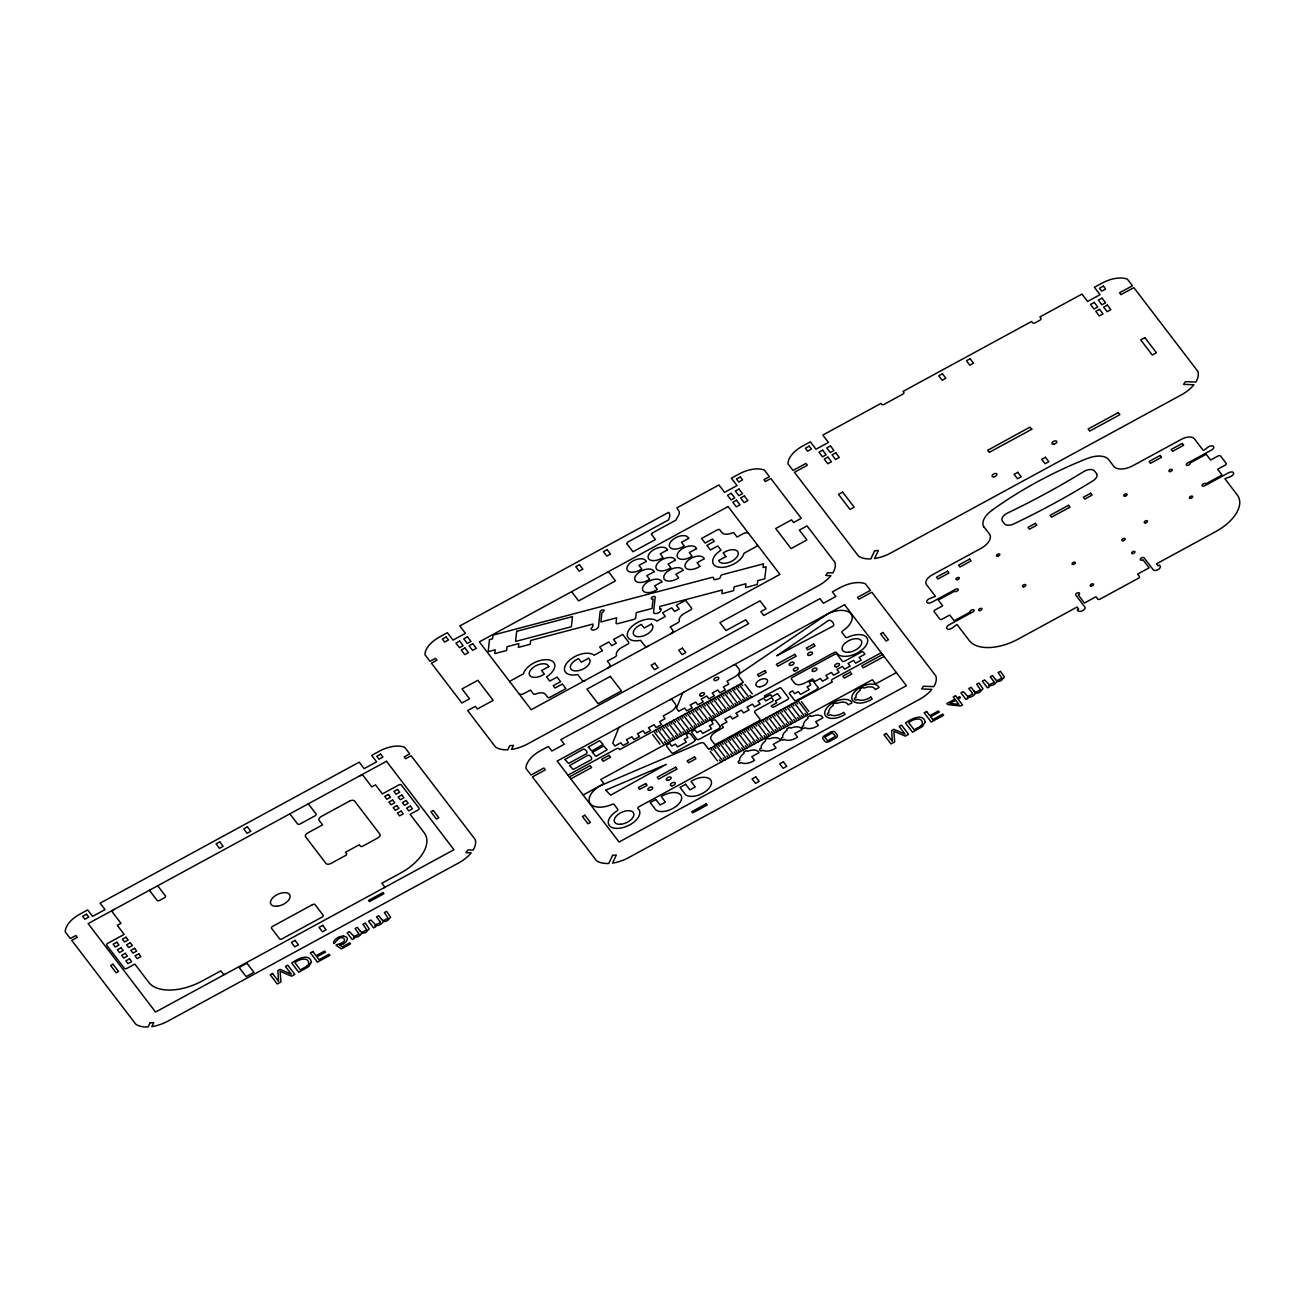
<?xml version="1.0" encoding="UTF-8"?>
<svg xmlns="http://www.w3.org/2000/svg" width="1305" height="1305" viewBox="0 0 1305 1305"><rect width="100%" height="100%" fill="white"/><g stroke="black" fill="none" stroke-linecap="round" stroke-linejoin="round"><path stroke-width="1.5" d="M605.797 790.129L666.268 764.371L610.658 795.153L605.863 790.275M308.779 963.384C308.6 956.435 298.323 959.208 294.963 962.813L300.346 969.86L304.212 967.755A13.866 7.504 -24.8 0 0 307.018 966.059M987.787 450.241L1029.808 427.208L1031.815 429.051M1031.798 429.28L989.369 452.297M358.696 934.331L354.079 936.452L349.414 931.64L347.146 932.879L352.252 939.551L354.275 938.458L353.557 937.512M380.13 922.684L375.612 924.805L370.832 919.992L368.565 921.216L373.687 927.904L375.693 926.795L374.992 925.865M972.502 694.178L967.837 696.397L963.172 691.585L960.904 692.808L966.01 699.496L968.033 698.387L967.315 697.457M993.921 682.531L989.369 684.75L984.59 679.921L982.339 681.145L987.445 687.833L989.467 686.724L988.75 685.794M384.045 887.743L384.632 886.829L381.892 883.224L400.146 873.306A44.484 24.094 -24.8 0 0 424.125 832.672L410.096 814.32L417.91 810.062A2.104 1.142 -24.8 0 0 419.052 808.138L401.304 784.909A2.104 1.142 -24.8 0 0 398.743 784.99L382.398 793.88L375.497 784.843L371.795 786.85L363.361 775.823A3.165 1.713 -24.8 0 0 359.544 775.937M668.6 512.359L459.8 625.96L465.445 633.333L452.998 640.102L447.37 632.729L439.54 636.987A24.24 13.132 -24.8 0 0 424.973 654.719L430.03 661.341L435.56 658.34L436.963 660.183L431.433 663.185L461.856 702.987L469.555 698.811L462.019 688.926L477.858 680.313L493.208 700.377L477.353 709.006L475.346 706.38L467.647 710.556L495.509 747.015A28.482 15.432 -24.8 0 0 507.824 749.788L509.717 745.726L513.452 745.367L511.544 749.413A28.482 15.432 -24.8 0 0 527.758 743.883L748.646 623.692L745.693 619.826L725.972 630.56L719.903 622.615L759.983 600.822L766.051 608.75L760.799 611.621L763.751 615.471L818.219 585.831A28.482 15.432 -24.8 0 0 830.894 575.668L825.739 575.456L827.664 572.732L832.818 572.944A28.482 15.432 -24.8 0 0 834.906 562.341L807.061 525.899L799.361 530.091L806.898 539.96L791.058 548.589L775.708 528.509L791.564 519.879L793.571 522.522L801.27 518.33L770.847 478.527L765.317 481.529L763.898 479.685L769.428 476.684L764.371 470.061A24.24 13.132 -24.8 0 0 739.217 473.943L731.387 478.201L737.015 485.574L724.585 492.344L718.941 484.971L676.887 507.857L678.975 511.103A20.374 11.044 -24.8 0 1 679.236 513.974L675.876 520.173L652.843 532.701M567.952 775.154L616.417 748.776A2.104 1.142 -24.8 0 1 618.978 748.695L619.679 749.625L743.393 682.303L738.924 676.463A4.209 2.284 -24.8 0 1 740.571 672.989L827.762 613.856A20.456 11.076 -24.8 0 1 850.599 613.464A20.456 11.076 -24.8 0 1 842.981 630.674A2.104 1.142 -24.8 0 0 842.019 632.501L845.624 637.215A2.104 1.142 -24.8 0 0 847.956 637.231A16.867 9.135 -24.8 0 1 867.205 638.324A16.867 9.135 -24.8 0 1 855.901 653.691A16.867 9.135 -24.8 0 1 836.652 652.614A2.104 1.142 -24.8 0 0 834.042 652.582L600.773 779.509L603.253 782.739A2.104 1.142 -24.8 0 1 602.111 784.664L583.123 794.99M569.339 776.948L590.154 765.611L591.638 767.552L570.807 778.889M881.218 652.728L832.753 679.106A2.104 1.142 -24.8 0 0 831.628 681.031L832.329 681.96L708.615 749.266L704.145 743.41A4.209 2.284 -24.8 0 0 699.708 743.263L599.892 785.871A20.456 11.076 -24.8 0 0 590.056 803.26A20.456 11.076 -24.8 0 0 611.784 804.516A2.104 1.142 -24.8 0 1 614.149 804.516L617.754 809.231A2.104 1.142 -24.8 0 1 616.808 811.041A16.867 9.135 -24.8 0 0 610.039 826.277A16.867 9.135 -24.8 0 0 631.31 823.944A16.867 9.135 -24.8 0 0 638.08 808.692A2.104 1.142 -24.8 0 1 639.124 806.669L872.392 679.758L874.856 682.988A2.104 1.142 -24.8 0 0 877.4 682.907L896.388 672.581M882.604 654.539L861.773 665.876L863.258 667.801L884.072 656.48M767.568 738.385L765.285 739.739L765.578 740.914A10.44 5.66 -24.8 0 0 761.207 748.32C757.683 748.63 760.668 752.691 762.626 750.163A10.44 5.66 -24.8 0 0 776.018 747.928L773.261 744.307L780.472 740.392A10.44 5.66 -24.8 0 0 769.265 738.907L768.156 738.19M746.069 750.75L743.72 752.186L744.078 753.279A10.44 5.66 -24.8 0 0 739.707 760.685C736.085 761.092 739.331 765.073 741.11 762.528A10.44 5.66 -24.8 0 0 754.518 760.293L751.762 756.672L758.955 752.757A10.44 5.66 -24.8 0 0 747.765 751.272L746.591 750.571M809.965 715.89L807.632 717.31L807.991 718.403A10.44 5.66 -24.8 0 0 803.603 725.808C800.063 726.167 803.081 730.18 805.022 727.668A10.44 5.66 -24.8 0 0 818.414 725.417L815.674 721.796L822.868 717.88A10.44 5.66 -24.8 0 0 811.677 716.396L810.568 715.678M862.328 687.572L860.044 688.926L860.354 690.084A10.44 5.66 -24.8 0 0 855.966 697.506C852.573 697.653 855.264 701.894 857.385 699.35A10.44 5.66 -24.8 0 0 870.778 697.098M789.101 727.603L786.768 729.022L787.111 730.115A10.44 5.66 -24.8 0 0 782.739 737.521C779.346 737.651 782.021 741.941 784.158 739.38A10.44 5.66 -24.8 0 0 797.551 737.129L794.794 733.508L802.004 729.593A10.44 5.66 -24.8 0 0 790.797 728.108L789.558 727.423M835.233 702.889L832.949 704.243L833.243 705.401A10.44 5.66 -24.8 0 0 828.871 712.824C825.413 713.085 828.381 717.244 830.29 714.667A10.44 5.66 -24.8 0 0 843.683 712.416L845.151 714.324A14.763 7.993 -24.8 0 1 825.853 716.184A14.763 7.993 -24.8 0 1 834.172 702.106A14.763 7.993 -24.8 0 1 851.969 702.808L848.136 704.879A10.44 5.66 -24.8 0 0 836.929 703.395L835.689 702.71M224.852 974.362L223.579 974.395L220.871 970.855L202.634 980.773A44.484 24.094 -24.8 0 1 148.868 982.453L134.823 964.085L127.009 968.343A2.104 1.142 -24.8 0 1 124.448 968.424L106.7 945.195A2.104 1.142 -24.8 0 1 107.842 943.27L124.187 934.38L117.271 925.343L120.974 923.32L112.54 912.293A3.165 1.713 -24.8 0 1 114.253 909.406M338.387 937.414L339.137 937.055A6.607 3.572 -24.8 0 1 343.378 936.077L343.704 936.109M334.064 943.417C336.413 941.704 339.006 935.75 343.77 938.148C347.13 942.65 338.321 943.776 335.94 945.146L341.355 948.914L350.507 943.923L349.675 942.846L342.334 946.843L339.447 944.902A7.014 3.801 -24.8 0 0 343.15 943.727M862.784 687.392L864.024 688.094A10.44 5.66 -24.8 0 1 875.231 689.578L879.064 687.49A14.763 7.993 -24.8 0 0 861.267 686.789A14.763 7.993 -24.8 0 0 852.948 700.867A14.763 7.993 -24.8 0 0 872.246 699.007L870.794 697.098M997.558 680.492L1001.865 678.111L998.162 672.532L1000.413 671.308L1004.41 677.05L1001.196 680.558A5.236 2.838 -24.8 0 1 998.048 681.487L996.498 681.455M976.14 692.139L980.447 689.774L976.727 684.195L978.978 682.972L982.991 688.697L979.761 692.221A5.236 2.838 -24.8 0 1 976.629 693.151L975.08 693.118M382.74 921.526L384.29 921.558A5.236 2.838 -24.8 0 0 387.438 920.629L390.652 917.252L386.639 911.379L384.404 912.603L388.107 918.182L383.8 920.547A5.187 2.806 -24.8 0 1 381.843 919.503M361.306 933.189L362.855 933.206A5.236 2.838 -24.8 0 0 366.004 932.276L369.217 928.769L365.221 923.043L362.969 924.266L366.689 929.78L362.382 932.21A5.187 2.806 -24.8 0 1 360.425 931.166M987.82 450.372L989.223 452.215M984.198 527.171L989.418 533.973A15.807 8.564 -24.8 0 1 980.887 548.426L932.145 574.934A10.538 5.709 -24.8 0 0 926.468 584.558L935.457 596.336L929.046 598.848A3.948 2.137 -24.8 0 0 926.909 602.453A3.948 2.137 -24.8 0 0 931.688 602.306L955.537 589.322A2.104 1.142 -24.8 0 1 958.098 589.256A2.104 1.142 -24.8 0 1 956.957 591.181A2.104 1.142 -24.8 0 1 954.412 591.247L938.279 600.023L942.699 605.797L935.326 609.81A2.104 1.142 -24.8 0 0 934.184 611.735L939.828 619.108A2.104 1.142 -24.8 0 0 942.373 619.043L949.746 615.03L954.167 620.788L970.284 612.029A2.104 1.142 -24.8 0 1 971.426 610.104A2.104 1.142 -24.8 0 1 973.97 610.022A2.104 1.142 -24.8 0 1 972.829 611.947L948.963 624.932A3.948 2.137 -24.8 0 0 946.843 628.537A3.948 2.137 -24.8 0 0 951.622 628.39L956.989 624.491L969.37 640.69A40.276 21.81 -24.8 0 0 1018.031 639.173L1077.065 607.037L1078.631 609.076L1077.245 609.827L1077.946 610.74A3.948 2.137 -24.8 0 0 1082.726 610.593A3.948 2.137 -24.8 0 0 1084.863 606.988L1075.728 595.031A2.104 1.142 -24.8 0 1 1076.853 593.106A2.104 1.142 -24.8 0 1 1079.414 593.025A2.104 1.142 -24.8 0 1 1078.273 594.95L1084.439 603.041L1095.955 596.76L1097.717 599.077A2.104 1.142 -24.8 0 0 1100.278 598.995L1138.237 578.327A2.104 1.142 -24.8 0 0 1139.379 576.402L1137.617 574.102L1149.134 567.838L1142.952 559.763A2.104 1.142 -24.8 0 1 1140.407 559.845A2.104 1.142 -24.8 0 1 1141.549 557.92A2.104 1.142 -24.8 0 1 1144.094 557.839L1153.229 569.779A3.948 2.137 -24.8 0 0 1158.008 569.633A3.948 2.137 -24.8 0 0 1160.145 566.027L1159.444 565.098L1158.057 565.848L1156.507 563.825L1215.542 531.706A40.276 21.81 -24.8 0 0 1237.254 494.921L1224.873 478.723L1231.3 476.211A3.948 2.137 -24.8 0 0 1233.437 472.589A3.948 2.137 -24.8 0 0 1228.658 472.753L1204.792 485.721A2.104 1.142 -24.8 0 1 1202.248 485.803A2.104 1.142 -24.8 0 1 1203.389 483.878A2.104 1.142 -24.8 0 1 1205.934 483.796L1222.051 475.036L1217.647 469.262L1225.02 465.249A2.104 1.142 -24.8 0 0 1226.162 463.324L1220.518 455.951A2.104 1.142 -24.8 0 0 1217.957 456.016L1210.6 460.029L1206.179 454.271L1190.062 463.03A2.104 1.142 -24.8 0 1 1188.92 464.955A2.104 1.142 -24.8 0 1 1186.376 465.037A2.104 1.142 -24.8 0 1 1187.517 463.112L1211.366 450.127A3.948 2.137 -24.8 0 0 1213.503 446.522A3.948 2.137 -24.8 0 0 1208.724 446.669L1203.357 450.568L1194.369 438.806A10.538 5.709 -24.8 0 0 1181.629 439.198L1132.887 465.706A15.807 8.564 -24.8 0 1 1113.785 466.309L1108.565 459.491A21.304 11.533 -24.8 0 0 1086.983 458.626A245.422 132.947 -24.8 0 0 992.094 510.157M995.487 679.497L992.518 675.615L990.267 676.838L993.578 681.177M974.068 691.144L971.099 687.262L968.832 688.502L972.16 692.841M699.855 566.337L697.098 562.732L704.292 558.817A10.44 5.66 -24.8 0 0 691.78 557.936A10.44 5.66 -24.8 0 0 685.794 568.05A10.44 5.66 -24.8 0 0 699.839 566.354M801.417 701.699L808.774 711.323M798.725 701.699L807.713 713.46M796.017 701.65L797.649 703.787M805.006 713.411L806.637 715.548M794.973 703.721L803.962 715.483M792.217 703.705L793.864 705.842M801.221 715.466L802.852 717.603M791.222 705.76L800.21 717.522M788.53 705.711L790.161 707.865M797.518 717.489L799.149 719.626M787.502 707.75L796.49 719.528M784.664 707.783L786.295 709.92M793.668 719.544L795.3 721.698M651.603 534.495L655.453 539.536L632.974 551.754L627.101 544.071M783.669 709.855L792.657 721.616M780.994 709.79L782.625 711.926M789.998 721.551L791.629 723.688M779.966 711.861L788.954 723.623M777.274 711.812L778.906 713.949M786.263 723.574L787.894 725.711M776.263 713.868L785.251 725.645M773.571 713.835L775.203 715.972M782.56 725.596L784.191 727.733M772.527 715.907L781.532 727.668M769.868 715.841L771.5 717.978M778.857 727.603L780.488 729.74M744.959 684.375L752.316 693.999M768.857 717.897L777.862 729.658M741.012 683.51L742.643 685.663M750 695.288L751.647 697.425M766.166 717.848L767.797 720.001M775.154 729.625L776.801 731.762M739.968 685.598L748.972 697.359M765.17 719.92L774.159 731.681M737.227 685.582L738.858 687.719M746.215 697.343L747.847 699.48M762.463 719.871L764.094 722.008M771.451 731.632L773.098 733.769M736.216 687.637L745.22 699.398M761.468 721.926L770.456 733.687M733.524 687.588L735.155 689.725M742.512 699.35L744.16 701.503M758.76 721.877L760.407 724.014M767.764 733.638L769.395 735.792M732.513 689.627L741.501 701.405M757.781 723.965L766.785 735.743M729.674 689.66L731.306 691.797M738.663 701.421L740.294 703.558M755.057 723.9L756.704 726.037M764.061 735.661L765.692 737.798M728.663 691.715L737.651 703.493M753.784 726.118L762.789 737.88M726.004 691.666L727.635 693.803M734.992 703.428L736.624 705.565M751.158 726.037L752.789 728.174M760.146 737.798L761.777 739.935M724.96 693.738L733.965 705.499M750.098 728.125L759.086 739.902M722.269 693.689L723.9 695.826M731.257 705.45L732.888 707.587M747.455 728.043L749.086 730.196M756.443 739.821L758.075 741.958M721.257 695.744L730.262 707.506M746.395 730.148L755.383 741.909M718.566 695.696L720.197 697.849M727.554 707.473L729.201 709.61M743.752 730.066L745.383 732.203M752.74 741.827L754.388 743.964M717.538 697.784L726.526 709.545M742.692 732.154L751.68 743.915M714.863 697.718L716.494 699.855M723.867 709.48L725.498 711.617M740.049 732.072L741.68 734.209M749.037 743.85L750.685 745.987M713.868 699.774L722.856 711.535M738.989 734.177L747.977 745.938M711.16 699.725L712.807 701.862M720.164 711.486L721.796 713.639M736.346 734.095L737.994 736.232M745.351 745.856L746.982 747.993M710.165 701.78L719.153 713.558M735.286 736.183L744.274 747.944M608.456 571.639L615.52 580.872L578.67 600.92L571.606 591.687M707.473 701.747L709.104 703.884M716.461 713.509L718.093 715.646M732.643 736.102L734.291 738.239M741.648 747.863L743.279 750.016M706.462 703.803L715.45 715.564M731.583 738.19L740.588 749.967M703.77 703.754L705.401 705.891M712.758 715.515L714.39 717.652M728.957 738.124L730.588 740.261M737.945 749.886L739.576 752.023M702.791 705.842L711.78 717.603M727.88 740.212L736.885 751.974M700.067 705.76L701.699 707.914M709.055 717.538L710.687 719.675M725.254 740.131L726.885 742.268M734.242 751.892L735.873 754.029M698.795 707.995L707.783 719.756M724.193 742.219L733.182 753.996M696.152 707.914L697.784 710.05M705.14 719.675L706.788 721.812M721.551 742.137L723.182 744.29M730.539 753.915L732.17 756.052M695.092 710.002L704.08 721.763M720.49 744.242L729.479 756.003M692.449 709.92L694.081 712.057M701.454 721.681L703.085 723.835M717.848 744.16L719.479 746.297M726.836 755.921L728.484 758.058M691.389 712.024L700.377 723.786M716.788 746.248L725.776 758.009M688.746 711.943L690.394 714.08M697.751 723.704L699.382 725.841M714.145 746.166L715.776 748.303M723.149 757.944L724.781 760.081M687.686 714.031L696.691 725.792M713.085 748.271L722.073 760.032M685.06 713.949L686.691 716.086M694.048 725.711L695.679 727.847M710.442 748.189L712.09 750.326M719.447 759.95L721.078 762.087M683.983 716.037L692.988 727.815M710.197 751.354L717.554 760.978M681.357 715.972L682.988 718.109M690.345 727.733L691.976 729.87M680.297 718.06L689.285 729.821M677.654 717.978L679.285 720.115M686.642 729.74L688.273 731.877M676.594 720.066L685.582 731.828M673.951 719.985L675.582 722.138M682.939 731.762L684.587 733.899M672.891 722.089L681.879 733.85M670.248 722.008L671.879 724.145M679.236 733.769L680.884 735.906M669.188 724.096L678.176 735.857M666.545 724.014L668.193 726.151M675.55 735.775L677.181 737.929M665.485 726.118L674.473 737.88M662.842 726.037L664.49 728.174M671.847 737.798L673.478 739.935M661.782 728.125L670.786 739.886M659.155 728.043L660.787 730.18M668.144 739.804L669.775 741.941M658.079 730.131L667.083 741.909M655.453 730.066L657.084 732.203M664.441 741.827L666.072 743.964M654.392 732.154L663.38 743.915M652.63 734.617L660.004 744.242M308.29 803.831L316.055 813.977A2.104 1.142 -24.8 0 1 314.913 815.902L300.183 823.928A2.104 1.142 -24.8 0 1 297.638 824.01L289.873 813.847M381.729 919.552L378.76 915.67L376.493 916.909L379.82 921.248M360.294 931.215L357.325 927.333L355.074 928.556L358.386 932.896M157.677 885.769L165.441 895.931A2.104 1.142 -24.8 0 1 164.299 897.856L159.699 900.368A2.104 1.142 -24.8 0 1 157.155 900.45L149.39 890.287M668.78 512.588L669.416 513.713A19.135 10.358 -24.8 0 1 669.824 516.225L668.519 519.928L628.064 541.934A2.528 1.37 -24.8 0 0 627.167 544.022M683.608 692.286A2.104 1.142 -24.8 0 0 682.385 693.542L676.675 707.93A2.104 1.142 -24.8 0 0 676.724 708.68L678.714 711.274L684.619 708.077L686.74 710.834L692.27 707.832L690.149 705.059L695.679 702.057L697.784 704.831L703.313 701.813L701.209 699.04L706.723 696.038L708.843 698.811L714.373 695.793L712.253 693.037L717.783 690.019L719.903 692.792L725.433 689.79L723.313 687.017L728.761 684.048L727.064 681.194L734.601 676.952A8.434 4.567 -24.8 0 0 739.136 669.253L735.971 665.11A2.104 1.142 -24.8 0 0 733.426 665.175M669.612 699.888A2.104 1.142 -24.8 0 1 672.173 699.823L675.338 703.966A8.434 4.567 -24.8 0 1 670.786 711.665L663.266 715.923L664.963 718.761L659.514 721.73L661.635 724.503L656.105 727.505L653.984 724.732L648.455 727.75L650.575 730.506L645.045 733.524L642.925 730.751L637.395 733.753L639.515 736.526L633.985 739.544L631.881 736.77L626.351 739.772L628.455 742.545L622.942 745.547L620.821 742.79L614.916 745.987L612.926 743.393A2.104 1.142 -24.8 0 1 612.861 742.643L618.586 728.255A2.104 1.142 -24.8 0 1 619.81 726.999M984.035 527.253A21.304 11.533 -24.8 0 1 992.175 510.206M651.538 534.528A1.909 1.044 -24.8 0 1 652.843 532.717M518.933 693.673A4.209 2.284 -24.8 0 0 524.023 693.526L530.466 690.019L533.451 693.917A2.104 1.142 -24.8 0 0 535.654 694.015A9.461 5.122 -24.8 0 1 545.523 694.407L547.676 697.229A2.104 1.142 -24.8 0 0 550.237 697.147L565.913 688.616L562.39 683.999L555.017 688.012L553.255 685.696L560.628 681.683L557.105 677.067L549.731 681.08L546.518 676.887A16.867 9.135 -24.8 0 0 548.231 659.792A16.867 9.135 -24.8 0 0 523.484 673.82L511.381 680.394A2.104 1.142 -24.8 0 0 510.255 682.319M607.559 668.176A4.209 2.284 -24.8 0 0 609.827 664.327L607.363 661.113L615.161 656.872A2.104 1.142 -24.8 0 0 616.4 655.126A9.461 5.122 -24.8 0 1 621.93 647.313L627.575 644.246A2.104 1.142 -24.8 0 0 628.716 642.321L622.697 634.458L613.497 639.483L616.319 643.169L611.702 645.681L608.88 641.978L599.68 646.986L602.502 650.689L594.118 655.24A16.867 9.135 -24.8 0 0 567.349 662.418A16.867 9.135 -24.8 0 0 577.724 674.522L582.356 680.59A2.104 1.142 -24.8 0 0 584.901 680.509M647.769 646.301A2.104 1.142 -24.8 0 1 645.208 646.383L640.576 640.331A16.867 9.135 -24.8 0 1 630.201 628.211A16.867 9.135 -24.8 0 1 656.986 621.033L665.354 616.482L662.532 612.795L671.749 607.771L674.571 611.474L679.171 608.962L676.349 605.275L685.565 600.251L691.568 608.114A2.104 1.142 -24.8 0 1 690.443 610.039L684.799 613.105A9.461 5.122 -24.8 0 0 679.269 620.919A2.104 1.142 -24.8 0 1 678.029 622.664L670.232 626.906L672.695 630.119A4.209 2.284 -24.8 0 1 670.427 633.985M757.259 544.723A2.104 1.142 -24.8 0 1 756.117 546.648L744.029 553.238A16.867 9.135 -24.8 0 1 719.283 567.251A16.867 9.135 -24.8 0 1 720.996 550.172L717.783 545.963L710.409 549.976L706.886 545.36L714.259 541.363L712.497 539.047L705.124 543.059L701.601 538.443L717.277 529.912A2.104 1.142 -24.8 0 1 719.822 529.83L721.991 532.652A9.461 5.122 -24.8 0 0 731.86 533.044A2.104 1.142 -24.8 0 1 734.062 533.125L737.048 537.04L743.491 533.533A4.209 2.284 -24.8 0 1 748.581 533.37M975.341 693.069A5.041 2.724 -24.8 0 1 972.29 696.283A5.041 2.724 -24.8 0 1 967.592 697.18M972.078 692.873A4.763 2.577 -24.8 0 1 972.568 694.162M976.042 692.254A5.187 2.806 -24.8 0 1 974.183 691.095M921.036 725.792A5.66 3.067 -24.8 0 0 922.456 723.492C922.309 715.874 911.999 719.544 908.72 722.742L914.12 729.789L917.986 727.684A13.866 7.504 -24.8 0 0 920.792 725.988M996.775 681.406A5.041 2.724 -24.8 0 1 993.725 684.619A5.041 2.724 -24.8 0 1 989.027 685.517M993.513 681.226A4.763 2.577 -24.8 0 1 993.986 682.515M997.477 680.59A5.187 2.806 -24.8 0 1 995.601 679.432M308.681 963.563A5.66 3.067 -24.8 0 1 307.279 965.863M333.737 943.564A6.851 3.719 -24.8 0 1 338.37 937.398M343.574 936.305A7.161 3.882 -24.8 0 1 347.309 938.964A7.161 3.882 -24.8 0 1 343.313 943.89M361.583 933.124A5.041 2.724 -24.8 0 1 358.532 936.338A5.041 2.724 -24.8 0 1 353.834 937.235M358.32 932.944A4.763 2.577 -24.8 0 1 358.793 934.233M383.001 921.477A5.041 2.724 -24.8 0 1 379.951 924.69A5.041 2.724 -24.8 0 1 375.253 925.588M379.739 921.281A4.763 2.577 -24.8 0 1 380.228 922.57M311.438 962.013L308.779 966.516L298.747 972.274L291.7 963.041C296.056 959.811 309.138 952.307 311.438 962.013M925.196 721.942L922.553 726.445L912.505 732.203L905.458 722.97C909.813 719.756 922.912 712.253 925.196 721.942M564.951 759.526L568.54 763.425L586.467 753.719C588.832 752.251 584.151 748.108 583.156 749.249L564.951 759.477M588.31 747.064L591.752 750.995L603.106 744.47L599.664 740.636L588.327 747.015M695.092 739.951L694.521 741.077A4.616 2.496 -24.8 0 1 692.564 742.627L674.147 752.659A2.104 1.142 -24.8 0 1 671.602 752.74L666.659 746.281A2.104 1.142 -24.8 0 1 667.785 744.356L669.628 743.344L671.749 746.117L675.435 744.111L677.556 746.884L686.3 742.121L684.179 739.348L687.865 737.341L686.218 734.324A4.616 2.496 -24.8 0 1 688.697 733.459L690.149 733.492L695.092 739.951M720.327 726.461L719.773 727.586A4.616 2.496 -24.8 0 1 717.815 729.136L699.382 739.168A2.104 1.142 -24.8 0 1 696.837 739.234L691.895 732.774A2.104 1.142 -24.8 0 1 693.037 730.849L694.88 729.854L697 732.627L700.671 730.621L702.791 733.394L711.551 728.63L709.431 725.857L713.101 723.851L711.453 720.833A4.616 2.496 -24.8 0 1 713.949 719.969L715.385 720.001L720.327 726.461M818.007 687.474L817.436 688.6A4.616 2.496 -24.8 0 1 815.478 690.149L797.061 700.181A2.104 1.142 -24.8 0 1 794.5 700.263L789.574 693.803A2.104 1.142 -24.8 0 1 790.7 691.878L792.543 690.867L794.663 693.64L798.35 691.634L800.471 694.407L809.214 689.644L807.094 686.87L810.78 684.88L809.133 681.846A4.616 2.496 -24.8 0 1 811.612 680.982L813.064 681.014L818.007 687.474M777.013 655.665L833.177 626.057C835.804 624.182 829.915 618.733 828.61 620.381L777.013 655.665M569.584 765.562L573.14 769.493L591.1 759.787C593.302 758.45 589.338 754.208 587.707 755.35L569.584 765.562M592.405 752.398L595.863 756.345L607.184 749.804L603.726 745.987L592.421 752.332M723.362 727.423L715.695 732.007A8.434 4.567 -24.8 0 0 711.143 739.707L714.324 743.866A2.104 1.142 -24.8 0 0 716.869 743.785L758.743 721.013A2.104 1.142 -24.8 0 0 759.869 719.088L754.682 712.302A2.104 1.142 -24.8 0 1 755.823 710.377L771.956 701.601A2.104 1.142 -24.8 0 0 773.082 699.676L771.565 697.686L765.676 700.899L763.556 698.126L758.026 701.128L760.146 703.901L754.616 706.919L752.496 704.145L746.966 707.147L749.086 709.92L743.556 712.922L741.436 710.165L735.922 713.166L738.026 715.939L732.497 718.941L730.392 716.168L724.862 719.186L726.983 721.942L721.534 724.911L723.362 727.423M824.711 737.276L827.892 740.8L835.51 736.183L832.345 732.823L824.711 737.276M489.489 639.629L488.168 651.668L495.199 649.808L494.791 653.593L506.601 650.477L507.009 646.709L518.819 643.593L518.395 647.378L530.205 644.262L530.629 640.478L593.008 624.051L592.698 626.824L591.083 628.472A3.948 2.137 -24.8 0 0 594.509 629.858A3.948 2.137 -24.8 0 0 598.473 626.53L600.104 611.784A2.104 1.142 -24.8 0 1 602.209 610.006A2.104 1.142 -24.8 0 1 604.036 610.74A2.104 1.142 -24.8 0 1 601.931 612.518L600.887 621.979L616.629 617.82L616.074 622.86A2.104 1.142 -24.8 0 0 617.901 623.611L633.643 619.467A2.104 1.142 -24.8 0 0 635.747 617.673L636.302 612.632L652.043 608.489L653.087 599.044A2.104 1.142 -24.8 0 1 651.26 598.294A2.104 1.142 -24.8 0 1 653.381 596.516A2.104 1.142 -24.8 0 1 655.208 597.266L653.577 612.012A3.948 2.137 -24.8 0 0 657.002 613.399A3.948 2.137 -24.8 0 0 660.95 610.055L661.097 608.799L659.612 609.19L659.922 606.417L722.301 589.99L721.893 593.759L733.687 590.659L734.111 586.875L745.922 583.759L745.498 587.544L757.308 584.428L757.732 580.643L764.763 578.8L766.1 566.762L763.05 567.561L763.458 563.842L722.66 574.591A2.104 1.142 -24.8 0 0 720.556 576.37L720.49 577.006A2.104 1.142 -24.8 0 1 718.386 578.784L715.434 579.567A2.104 1.142 -24.8 0 1 713.607 578.816L713.672 578.18A2.104 1.142 -24.8 0 0 711.845 577.446L492.947 635.111L492.54 638.83L489.489 639.629M516.682 631.31L515.557 641.44L571.345 626.743L572.471 616.613L516.682 631.31M764.763 695.875L764.697 696.054A4.616 2.496 -24.8 0 0 764.861 697.539L770.57 694.766L771.989 696.609L777.503 693.608L780.863 697.996L775.333 700.997L776.736 702.84L771.222 705.842L771.924 706.772A2.104 1.142 -24.8 0 0 774.469 706.69L787.372 699.676A2.104 1.142 -24.8 0 0 788.497 697.751L781.45 688.518A4.616 2.496 -24.8 0 0 779.917 687.784L764.763 695.875M150.01 1022.924L148.101 1026.97A28.482 15.432 -24.8 0 1 135.785 1024.197L71.726 940.383L77.256 937.382L75.837 935.522L70.307 938.54L65.25 931.917A24.24 13.132 -24.8 0 1 79.817 914.185L87.647 909.928L92.573 916.371L105.02 909.601L100.094 903.158L359.234 762.153L364.16 768.612L376.607 761.843L371.664 755.383L379.494 751.125A24.24 13.132 -24.8 0 1 404.648 747.243L409.721 753.866L404.191 756.884L405.594 758.727L411.124 755.709L475.199 839.523A28.482 15.432 -24.8 0 1 473.111 850.142L467.957 849.93L466.016 852.654L471.17 852.85A28.482 15.432 -24.8 0 1 458.512 863.029L168.035 1021.065A28.482 15.432 -24.8 0 1 151.837 1026.611L153.729 1022.565L150.01 1022.924M612.6 855.362L608.799 863.47A28.482 15.432 -24.8 0 1 596.483 860.696L532.424 776.883L545.327 769.868L543.908 768.009L531.005 775.04L525.948 768.417A24.24 13.132 -24.8 0 1 540.515 750.685L548.345 746.427L551.868 751.028L564.298 744.258L560.791 739.658L819.932 598.652L823.439 603.253L835.885 596.483L832.362 591.883L840.192 587.625A24.24 13.132 -24.8 0 1 865.346 583.743L870.419 590.366L857.515 597.38L858.918 599.223L871.822 592.209L935.881 676.023A28.482 15.432 -24.8 0 1 933.809 686.642L923.483 686.218L921.558 688.942L931.868 689.35A28.482 15.432 -24.8 0 1 919.193 699.529L628.733 857.564A28.482 15.432 -24.8 0 1 612.534 863.111L616.335 855.003L612.6 855.362M874.627 550.792L870.827 558.899A28.482 15.432 -24.8 0 1 858.511 556.126L794.451 472.296L807.338 465.281L805.935 463.438L793.032 470.452L787.975 463.83A24.24 13.132 -24.8 0 1 802.542 446.098L810.372 441.84L816 449.214L828.447 442.444L822.803 435.071L880.989 403.424L881.691 404.338A2.104 1.142 -24.8 0 0 884.235 404.273L902.669 394.241A2.104 1.142 -24.8 0 0 903.794 392.316L903.093 391.386L1031.602 321.47L1032.663 322.857A2.104 1.142 -24.8 0 0 1035.208 322.775L1039.824 320.263A2.104 1.142 -24.8 0 0 1040.95 318.338L1039.889 316.952L1081.959 294.082L1087.587 301.455L1100.033 294.685L1094.389 287.312L1102.219 283.055A24.24 13.132 -24.8 0 1 1127.373 279.172L1132.43 285.795L1119.543 292.809L1120.946 294.653L1133.849 287.638L1197.908 371.452A28.482 15.432 -24.8 0 1 1195.82 382.055L1185.511 381.631L1183.57 384.355L1193.896 384.779A28.482 15.432 -24.8 0 1 1181.221 394.942L890.76 552.994A28.482 15.432 -24.8 0 1 874.562 558.524L878.363 550.433L874.627 550.792M446.212 637.019L442.346 639.124L444.581 642.06L448.463 639.956L446.212 637.019M740.359 476.977L736.493 479.082L738.728 482.018L742.594 479.914L740.359 476.977M579.469 564.69L575.782 566.696L579.175 571.133L582.862 569.127L579.469 564.69M607.102 549.65L603.416 551.656L606.809 556.093L610.495 554.087L607.102 549.65M809.214 446.131L805.348 448.235L807.599 451.171L811.465 449.067L809.214 446.131M942.471 373.801L938.784 375.807L942.177 380.244L945.864 378.238L942.471 373.801M970.121 358.761L966.434 360.767L969.811 365.204L973.497 363.198L970.121 358.761M1103.361 286.089L1099.495 288.193L1101.73 291.129L1105.612 289.025L1103.361 286.089M459.621 641.081L455.934 643.088L459.458 647.704L463.145 645.698L459.621 641.081M467.451 636.824L463.764 638.83L467.288 643.43L470.975 641.44L467.451 636.824M731.192 493.306L727.505 495.313L731.045 499.929L734.731 497.923L731.192 493.306M739.022 489.049L735.351 491.055L738.875 495.672L742.561 493.665L739.022 489.049M822.623 450.192L818.936 452.199L822.46 456.815L826.147 454.809L822.623 450.192M830.453 445.935L826.766 447.941L830.29 452.541L833.977 450.551L830.453 445.935M1094.21 302.417L1090.523 304.424L1094.047 309.04L1097.733 307.034L1094.21 302.417M1102.04 298.16L1098.353 300.166L1101.877 304.783L1105.563 302.776L1102.04 298.16M464.906 647.998L461.236 650.004L464.759 654.621L468.446 652.614L464.906 647.998M472.736 643.74L469.066 645.747L472.589 650.363L476.276 648.357L472.736 643.74M736.493 500.239L732.806 502.246L736.33 506.846L740.017 504.856L736.493 500.239M744.323 495.965L740.636 497.972L744.16 502.588L747.847 500.582L744.323 495.965M728.076 506.552L479.343 641.881L531.2 709.724L779.933 574.396L728.076 506.552M827.925 457.109L824.238 459.115L827.762 463.732L831.448 461.725L827.925 457.109M835.755 452.851L832.068 454.858L835.592 459.474L839.278 457.468L835.755 452.851M1099.495 309.35L1095.809 311.357L1099.332 315.957L1103.019 313.967L1099.495 309.35M1107.325 305.076L1103.639 307.083L1107.162 311.699L1110.849 309.693L1107.325 305.076M646.203 561.476L638.993 565.391L641.75 569.013A10.44 5.66 -24.8 0 1 627.689 570.709A10.44 5.66 -24.8 0 1 633.675 560.595A10.44 5.66 -24.8 0 1 646.203 561.476M667.442 549.911L660.248 553.842L663.005 557.447A10.44 5.66 -24.8 0 1 648.944 559.16A10.44 5.66 -24.8 0 1 654.931 549.03A10.44 5.66 -24.8 0 1 667.442 549.911M688.665 538.378L681.471 542.293L684.228 545.898A10.44 5.66 -24.8 0 1 670.166 547.611A10.44 5.66 -24.8 0 1 676.153 537.481A10.44 5.66 -24.8 0 1 688.665 538.378M654.05 571.753L646.856 575.668L649.613 579.29A10.44 5.66 -24.8 0 1 635.551 580.986A10.44 5.66 -24.8 0 1 641.538 570.872A10.44 5.66 -24.8 0 1 654.05 571.753M675.305 560.204L668.095 564.119L670.852 567.724A10.44 5.66 -24.8 0 1 656.79 569.437A10.44 5.66 -24.8 0 1 662.777 559.307A10.44 5.66 -24.8 0 1 675.305 560.204M696.527 548.655L689.317 552.57L692.074 556.175A10.44 5.66 -24.8 0 1 678.013 557.888A10.44 5.66 -24.8 0 1 683.999 547.757A10.44 5.66 -24.8 0 1 696.527 548.655M661.831 581.932L654.621 585.847L657.377 589.452A10.44 5.66 -24.8 0 1 643.332 591.165A10.44 5.66 -24.8 0 1 649.303 581.035A10.44 5.66 -24.8 0 1 661.831 581.932M683.07 570.367L675.876 574.282L678.633 577.887A10.44 5.66 -24.8 0 1 664.571 579.599A10.44 5.66 -24.8 0 1 670.558 569.486A10.44 5.66 -24.8 0 1 683.07 570.367M842.655 492.099L838.511 494.35L850.044 509.456L854.188 507.188L842.655 492.099M725.89 556.566L718.696 560.481A10.538 5.709 -24.8 0 0 731.338 561.427A10.538 5.709 -24.8 0 0 737.39 551.183A10.538 5.709 -24.8 0 0 723.133 552.977L725.89 556.566M1144.877 337.669L1140.733 339.92L1152.266 355.009L1156.409 352.758L1144.877 337.669M86.505 914.218L82.623 916.322L84.874 919.258L88.74 917.138L86.505 914.218M219.762 841.888L216.075 843.895L219.468 848.332L223.139 846.325L219.762 841.888M247.395 826.848L243.709 828.854L247.102 833.291L250.788 831.285L247.395 826.848M380.636 754.159L376.77 756.28L379.021 759.2L382.887 757.096L380.636 754.159M548.801 666.578L541.624 670.476L544.381 674.081A10.538 5.709 -24.8 0 1 530.124 675.876A10.538 5.709 -24.8 0 1 536.176 665.615A10.538 5.709 -24.8 0 1 548.801 666.578M386.508 761.272L88.12 923.614L155.556 1012.06L453.944 849.718L386.508 761.272M588.522 658.291L581.329 662.206L578.588 658.601A10.538 5.709 -24.8 0 0 570.774 668.812A10.538 5.709 -24.8 0 0 584.33 668.388A10.538 5.709 -24.8 0 0 588.522 658.291M651.391 624.084L644.197 627.999L641.456 624.394A10.538 5.709 -24.8 0 0 633.643 634.605A10.538 5.709 -24.8 0 0 647.198 634.181A10.538 5.709 -24.8 0 0 651.391 624.084M349.446 801.172L321.356 816.457A4.209 2.284 -24.8 0 0 319.072 820.307L322.58 824.891L307.833 832.9A4.209 2.284 -24.8 0 0 305.566 836.75L326.022 863.519A4.209 2.284 -24.8 0 0 331.111 863.372L345.401 855.591A2.104 1.142 -24.8 0 0 346.526 853.666L345.466 852.279L359.299 844.775L360.343 846.146A2.104 1.142 -24.8 0 0 362.904 846.08L377.634 838.055A4.209 2.284 -24.8 0 0 379.918 834.205L354.552 801.009A4.209 2.284 -24.8 0 0 349.446 801.172M116.83 942.243L113.144 944.249L115.264 947.022L118.951 945.016L116.83 942.243M126.047 937.235L122.36 939.241L124.481 941.998L128.151 939.992L126.047 937.235M388.417 794.468L384.73 796.474L386.851 799.247L390.521 797.241L388.417 794.468M397.617 789.46L393.931 791.466L396.051 794.239L399.738 792.233L397.617 789.46M610.332 676.398L586.94 689.138L598.049 703.672L621.457 690.949L610.332 676.398M121.055 947.789L117.385 949.779L119.489 952.552L123.176 950.546L121.055 947.789M130.272 942.765L126.585 944.771L128.706 947.544L132.392 945.538L130.272 942.765M392.642 800.014L388.955 802.02L391.076 804.794L394.763 802.787L392.642 800.014M401.858 795.006L398.172 797.012L400.276 799.786L403.963 797.779L401.858 795.006M654.784 663.217L651.097 665.224L654.49 669.661L658.16 667.654L654.784 663.217M682.417 648.177L678.731 650.184L682.124 654.621L685.81 652.614L682.417 648.177M1118.271 412.625L1088.142 429.019L1089.724 431.09L1119.853 414.696L1118.271 412.625M125.296 953.319L121.61 955.325L123.73 958.098L127.417 956.092L125.296 953.319M134.513 948.311L130.826 950.317L132.947 953.074L136.617 951.084L134.513 948.311M396.883 805.544L393.197 807.55L395.317 810.323L398.987 808.317L396.883 805.544M406.083 800.536L402.397 802.542L404.517 805.316L408.204 803.309L406.083 800.536M113.046 964.232L110.648 965.537L116.178 972.78L118.576 971.475L113.046 964.232M1017.786 472.328L1014.099 474.335L1017.492 478.772L1021.179 476.765L1017.786 472.328M1045.419 457.288L1041.733 459.295L1045.126 463.732L1048.812 461.725L1045.419 457.288M129.521 958.865L125.851 960.855L127.955 963.628L131.642 961.622L129.521 958.865M138.738 953.841L135.051 955.847L137.172 958.62L140.858 956.614L138.738 953.841M401.108 811.09L397.421 813.097L399.542 815.87L403.229 813.863L401.108 811.09M410.325 806.082L406.638 808.089L408.742 810.862L412.429 808.855L410.325 806.082M433.293 810.503L430.895 811.808L436.441 819.051L438.839 817.746L433.293 810.503M844.531 604.721L557.186 761.06L619.076 842.035L906.42 685.696L844.531 604.721M312.466 904.675L272.663 926.338A2.104 1.142 -24.8 0 0 271.522 928.263L279.629 938.882A2.104 1.142 -24.8 0 0 282.174 938.801L321.992 917.138A2.104 1.142 -24.8 0 0 323.134 915.213L315.027 904.593A2.104 1.142 -24.8 0 0 312.466 904.675M609.044 755.334L601.67 759.347L603.155 761.288L610.528 757.275L609.044 755.334M764.861 670.623L757.487 674.636L758.89 676.479L766.263 672.466L764.861 670.623M794.794 654.343L776.361 664.359L777.78 666.202L796.197 656.187L794.794 654.343M813.684 644.066L806.311 648.079L807.713 649.923L815.087 645.91L813.684 644.066M947.528 571.15L936.468 577.169L937.887 579.012L948.931 572.993L947.528 571.15M969.631 559.127L958.571 565.13L959.991 566.974L971.051 560.971L969.631 559.127M1035.403 523.338L1028.03 527.351L1029.449 529.194L1036.822 525.181L1035.403 523.338M1068.567 505.28L1050.15 515.312L1051.553 517.155L1069.986 507.139L1068.567 505.28M1090.686 493.257L1083.313 497.27L1084.716 499.114L1092.089 495.101L1090.686 493.257M1160.129 455.461L1149.085 461.481L1150.488 463.324L1161.548 457.305L1160.129 455.461M1182.248 443.439L1171.189 449.458L1172.608 451.302L1183.651 445.282L1182.248 443.439M247.004 963.286L239.174 967.543L246.123 976.629L253.953 972.372L247.004 963.286M295.06 940.399L291.374 942.406L294.767 946.843L298.454 944.836L295.06 940.399M322.694 925.375L319.007 927.382L322.4 931.803L326.087 929.812L322.694 925.375M383.001 892.538L368.532 900.401L369.462 901.608L383.915 893.729L383.001 892.538M834.499 654.441L792.624 677.23A2.104 1.142 -24.8 0 0 791.483 679.155L794.663 683.298A8.434 4.567 -24.8 0 0 804.859 682.988L812.542 678.943L814.924 681.438L820.372 678.47L822.493 681.243L828.006 678.225L825.902 675.452L831.432 672.45L833.536 675.223L839.066 672.206L836.945 669.449L842.475 666.431L844.596 669.204L850.126 666.202L848.005 663.429L853.535 660.428L855.656 663.185L861.186 660.183L859.065 657.41L864.97 654.197L863.453 652.223A2.104 1.142 -24.8 0 0 860.892 652.304L844.775 661.08A2.104 1.142 -24.8 0 1 842.231 661.146L837.043 654.376A2.104 1.142 -24.8 0 0 834.499 654.441M882.914 632.501L880.516 633.806L886.062 641.049L888.46 639.744L882.914 632.501M272.549 973.465L270.2 974.737L277.247 983.97L280.918 981.964L280.118 971.312L291.537 976.189L294.816 974.411L287.769 965.178L285.42 966.467L291.309 974.183L280.069 969.37L277.867 970.561L278.536 981.311L272.549 973.465M312.825 951.541L310.394 952.862L317.441 962.095L329.871 955.342L329.039 954.249L319.056 959.681L316.87 956.826L325.516 952.128L324.684 951.035L316.038 955.733L312.825 951.541M584.819 815.217L582.422 816.522L587.968 823.765L590.366 822.46L584.819 815.217M645.698 783.506L638.324 787.519L639.727 789.362L647.101 785.349L645.698 783.506M675.631 767.21L657.198 777.242L658.617 779.085L677.034 769.053L675.631 767.21M694.521 756.933L687.148 760.946L688.551 762.789L695.924 758.776L694.521 756.933M850.256 672.14L842.883 676.137L844.368 678.078L851.741 674.065L850.256 672.14M655.893 799.476L650.2 802.575L654.441 808.121A14.763 7.993 -24.8 0 0 672.238 808.79A14.763 7.993 -24.8 0 0 680.541 794.729A14.763 7.993 -24.8 0 0 661.244 796.588L665.468 802.102L660.118 805.006L655.893 799.476M685.68 784.289L680.003 787.388L684.228 792.934A14.763 7.993 -24.8 0 0 702.041 793.619A14.763 7.993 -24.8 0 0 710.344 779.542A14.763 7.993 -24.8 0 0 691.03 781.401L695.255 786.931L689.921 789.835L685.68 784.289M830.698 732.203L824.891 735.368A3.589 1.941 -24.8 0 0 822.949 738.646L825.184 741.55A3.589 1.941 -24.8 0 0 829.523 741.419L835.331 738.255A3.589 1.941 -24.8 0 0 837.272 734.976L835.053 732.072A3.589 1.941 -24.8 0 0 830.698 732.203M706.201 803.847L691.748 811.71L692.661 812.917L707.131 805.038L706.201 803.847M755.758 776.899L752.072 778.906L755.465 783.343L759.151 781.336L755.758 776.899M783.392 761.859L779.705 763.865L783.098 768.302L786.784 766.296L783.392 761.859M886.307 733.394L883.958 734.682L891.005 743.899L894.675 741.909L893.892 731.24L905.295 736.118L908.574 734.34L901.527 725.123L899.178 726.396L905.083 734.111L893.827 729.299L891.625 730.506L892.31 741.256L886.307 733.394M926.599 711.47L924.168 712.807L931.215 722.024L943.629 715.271L942.797 714.178L932.814 719.61L930.628 716.755L939.274 712.057L938.442 710.964L929.796 715.662L926.599 711.47M955.488 695.761L953.221 696.984L954.917 699.203L946.924 703.542L947.724 704.586L960.692 705.989L962.535 704.977L957.968 699.007L960.447 697.653L959.664 696.609L957.169 697.963L955.488 695.761M955.7 700.23L949.942 703.379L958.881 704.39L955.7 700.23M1096.608 473.699L1094.487 470.926A8.434 4.567 -24.8 0 0 1084.292 471.252A465.934 252.403 -24.8 0 1 1006.905 513.354A8.434 4.567 -24.8 0 0 1002.354 521.054L1004.475 523.827A8.434 4.567 -24.8 0 0 1014.67 523.501A465.934 252.403 -24.8 0 0 1092.057 481.398A8.434 4.567 -24.8 0 0 1096.608 473.699M790.765 665.452A2.643 1.435 -24.8 0 0 794.011 662.744A2.643 1.435 -24.8 0 0 789.998 663.103A2.643 1.435 -24.8 0 0 790.765 665.452M794.924 670.884A2.643 1.435 -24.8 0 0 798.171 668.176A2.643 1.435 -24.8 0 0 794.141 668.535A2.643 1.435 -24.8 0 0 794.924 670.884M809.198 655.436A2.643 1.435 -24.8 0 0 812.444 652.712A2.643 1.435 -24.8 0 0 808.415 653.071A2.643 1.435 -24.8 0 0 809.198 655.436M848.625 652.239A10.538 5.709 -24.8 0 0 861.626 641.375A10.538 5.709 -24.8 0 0 845.526 642.794A10.538 5.709 -24.8 0 0 848.625 652.239M759.771 686.838A6.329 3.426 -24.8 0 0 767.568 680.313A6.329 3.426 -24.8 0 0 757.911 681.161A6.329 3.426 -24.8 0 0 759.771 686.838M620.756 824.254A10.538 5.709 -24.8 0 0 633.757 813.407A10.538 5.709 -24.8 0 0 617.657 814.809A10.538 5.709 -24.8 0 0 620.756 824.254M649.45 790.373A2.643 1.435 -24.8 0 0 652.712 787.665A2.643 1.435 -24.8 0 0 648.683 788.024A2.643 1.435 -24.8 0 0 649.45 790.373M672.026 785.789A2.643 1.435 -24.8 0 0 675.289 783.082A2.643 1.435 -24.8 0 0 671.259 783.424A2.643 1.435 -24.8 0 0 672.026 785.789M667.883 780.357A2.643 1.435 -24.8 0 0 671.129 777.65A2.643 1.435 -24.8 0 0 667.1 777.992A2.643 1.435 -24.8 0 0 667.883 780.357M715.613 680.574A2.643 1.435 -24.8 0 0 718.745 677.817A2.643 1.435 -24.8 0 0 714.667 678.29A2.643 1.435 -24.8 0 0 715.613 680.574M701.34 696.038A2.643 1.435 -24.8 0 0 704.472 693.281A2.643 1.435 -24.8 0 0 700.394 693.738A2.643 1.435 -24.8 0 0 701.34 696.038M836.326 666.839A2.643 1.435 -24.8 0 0 839.458 664.082A2.643 1.435 -24.8 0 0 835.379 664.555A2.643 1.435 -24.8 0 0 836.326 666.839M813.749 671.439A2.643 1.435 -24.8 0 0 816.881 668.682A2.643 1.435 -24.8 0 0 812.803 669.155A2.643 1.435 -24.8 0 0 813.749 671.439M993.774 476.831A2.643 1.435 -24.8 0 0 996.906 474.074A2.643 1.435 -24.8 0 0 992.828 474.547A2.643 1.435 -24.8 0 0 993.774 476.831M1053.657 444.255A2.643 1.435 -24.8 0 0 1056.789 441.498A2.643 1.435 -24.8 0 0 1052.711 441.971A2.643 1.435 -24.8 0 0 1053.657 444.255M979.761 610.642A1.794 0.979 -24.8 0 0 981.98 608.799A1.794 0.979 -24.8 0 0 979.239 609.027A1.794 0.979 -24.8 0 0 979.761 610.642M1145.333 522.93A1.794 0.979 -24.8 0 0 1147.535 521.07A1.794 0.979 -24.8 0 0 1144.795 521.315A1.794 0.979 -24.8 0 0 1145.333 522.93M997.591 556.24A1.794 0.979 -24.8 0 0 999.809 554.397A1.794 0.979 -24.8 0 0 997.069 554.625A1.794 0.979 -24.8 0 0 997.591 556.24M957.038 579.714A1.794 0.979 -24.8 0 0 959.257 577.87A1.794 0.979 -24.8 0 0 956.516 578.115A1.794 0.979 -24.8 0 0 957.038 579.714M1091.306 586.108A1.794 0.979 -24.8 0 0 1093.525 584.265A1.794 0.979 -24.8 0 0 1090.784 584.51A1.794 0.979 -24.8 0 0 1091.306 586.108M1132.756 553.614A1.794 0.979 -24.8 0 0 1134.958 551.77A1.794 0.979 -24.8 0 0 1132.218 552.015A1.794 0.979 -24.8 0 0 1132.756 553.614M1122.887 540.71A1.794 0.979 -24.8 0 0 1125.106 538.867A1.794 0.979 -24.8 0 0 1122.365 539.112A1.794 0.979 -24.8 0 0 1122.887 540.71M1073.134 564.478A1.794 0.979 -24.8 0 0 1075.353 562.634A1.794 0.979 -24.8 0 0 1072.612 562.879A1.794 0.979 -24.8 0 0 1073.134 564.478M1190.47 498.363A1.794 0.979 -24.8 0 0 1192.672 496.52A1.794 0.979 -24.8 0 0 1189.948 496.765A1.794 0.979 -24.8 0 0 1190.47 498.363M1170.014 471.594A1.794 0.979 -24.8 0 0 1172.216 469.751A1.794 0.979 -24.8 0 0 1169.476 469.996A1.794 0.979 -24.8 0 0 1170.014 471.594M1124.877 496.161A1.794 0.979 -24.8 0 0 1127.08 494.318A1.794 0.979 -24.8 0 0 1124.339 494.546A1.794 0.979 -24.8 0 0 1124.877 496.161M1023.56 586.81A1.794 0.979 -24.8 0 0 1025.779 584.966A1.794 0.979 -24.8 0 0 1023.038 585.195A1.794 0.979 -24.8 0 0 1023.56 586.81M276.986 906.208A10.538 5.709 -24.8 0 0 289.987 895.361A10.538 5.709 -24.8 0 0 273.887 896.763A10.538 5.709 -24.8 0 0 276.986 906.208"/></g></svg>
